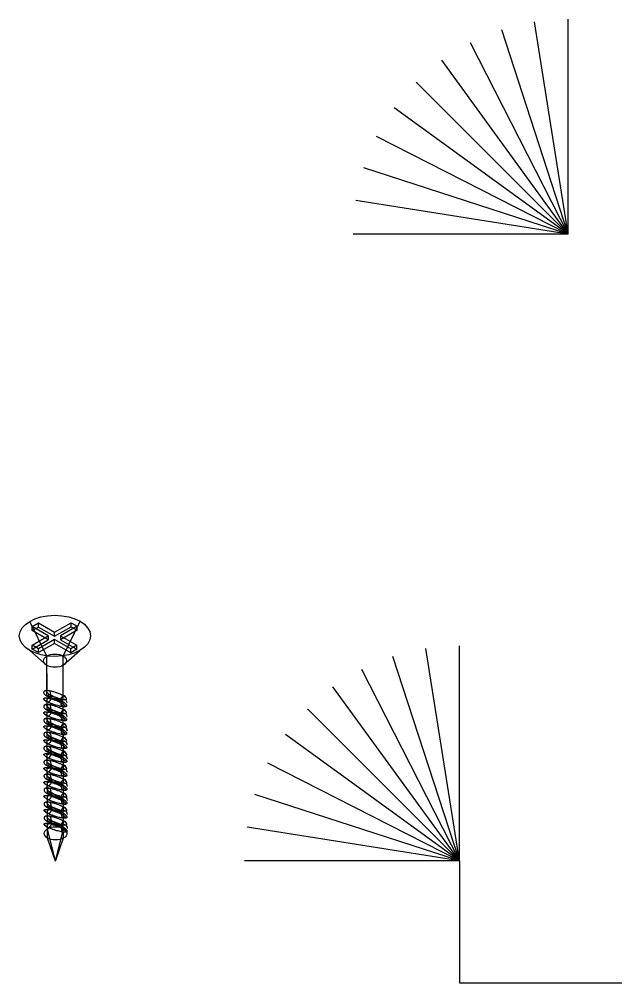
# Model space of a CAD drawing. Extents: x 43 to 924, y 60 to 624.
# Drawn here: x 574 to 924, y 60 to 620 of the extents above; entities that cross this region are included whole.
import ezdxf

# ---------------------------------------------------------------- set-up
doc = ezdxf.new("R2010")
doc.units = 0
for name, color, linetype in [('Object', 7, 'Continuous'), ('Object2', 7, 'Continuous'), ('Object3', 7, 'Continuous')]:
    doc.layers.add(name, color=color, linetype=linetype)

msp = doc.modelspace()

# ---------------------------------------------------------------- linework, layer by layer
at = {"layer": 'Object'}
for q in [(810.18, 254), (829.74, 255.54), (791.11, 249.42), (772.99, 241.91), (756.26, 231.66), (741.35, 218.92), (728.61, 204.01), (718.36, 187.28), (710.86, 169.16), (706.28, 150.09), (704.74, 130.54)]:
    msp.add_line((829.74, 130.54), q, dxfattribs=at)
msp.add_lwpolyline([(829.74, 130.54), (829.74, 59.71), (924.14, 59.71)], dxfattribs=at)
at = {"layer": 'Object2'}
for p, q in [((589.93, 249.64), (579.96, 269.79)), ((594.32, 263.44), (603.98, 269.01)), ((599.3, 249.65), (609.21, 269.82)), ((603.98, 269.01), (607.56, 266.94)), ((603.98, 266.69), (603.98, 269.01)), ((581.34, 266.77), (584.94, 268.85)), ((590.71, 261.36), (581.34, 266.77)), ((581.35, 264.44), (581.34, 266.77)), ((581.35, 264.44), (584.95, 266.52)), ((590.72, 259.03), (581.35, 264.44)), ((584.94, 268.85), (594.32, 263.44)), ((584.95, 266.52), (584.94, 268.85)), ((584.95, 266.52), (594.32, 261.11)), ((594.32, 261.11), (603.98, 266.69)), ((594.32, 261.11), (594.32, 263.44)), ((607.56, 266.94), (597.9, 261.36)), ((607.57, 264.62), (597.91, 259.04)), ((603.98, 266.69), (607.57, 264.62)), ((607.57, 264.62), (607.56, 266.94)), ((581.42, 255.99), (590.71, 261.36)), ((581.43, 253.67), (590.72, 259.03)), ((594.3, 259.28), (585.01, 253.92)), ((590.71, 261.36), (590.72, 259.03)), ((603.8, 253.8), (594.3, 259.28)), ((594.31, 256.96), (594.3, 259.28)), ((597.9, 261.36), (607.4, 255.88)), ((597.9, 261.36), (597.91, 259.04)), ((597.91, 259.04), (607.41, 253.56)), ((589.91, 244.22), (579.9, 252.9)), ((585.01, 253.92), (581.42, 255.99)), ((581.43, 253.67), (581.42, 255.99)), ((585.02, 251.6), (581.43, 253.67)), ((585.02, 251.6), (585.01, 253.92)), ((594.31, 256.96), (585.02, 251.6)), ((603.81, 251.48), (594.31, 256.96)), ((599.28, 244.24), (609.15, 252.93)), ((607.4, 255.88), (603.8, 253.8)), ((603.81, 251.48), (603.8, 253.8)), ((607.41, 253.56), (603.81, 251.48)), ((607.41, 253.56), (607.4, 255.88)), ((590, 229.53), (589.93, 249.64)), ((599.38, 226.44), (599.3, 249.65)), ((589.97, 226.34), (589.91, 244.22)), ((599.35, 224.48), (599.28, 244.24)), ((590.03, 221.43), (590.01, 225.31)), ((590, 218.24), (589.98, 223.14)), ((599.38, 216.38), (599.37, 220.16)), ((599.41, 218.41), (599.4, 222.96)), ((590.03, 210.14), (590.01, 215.04)), ((590.05, 213.33), (590.04, 217.21)), ((599.44, 210.31), (599.42, 214.86)), ((590.08, 205.23), (590.07, 209.11)), ((599.41, 208.27), (599.4, 212.06)), ((590.06, 202.03), (590.04, 206.94)), ((599.44, 200.17), (599.43, 203.96)), ((599.47, 202.21), (599.45, 206.76)), ((590.08, 193.93), (590.07, 198.84)), ((590.11, 197.13), (590.1, 201.01)), ((599.5, 194.11), (599.48, 198.66)), ((590.11, 185.83), (590.1, 190.74)), ((590.14, 189.03), (590.13, 192.91)), ((599.47, 192.07), (599.45, 195.86)), ((599.53, 186.01), (599.51, 190.56)), ((599.49, 183.97), (599.48, 187.75)), ((590.14, 177.73), (590.12, 182.64)), ((590.17, 180.93), (590.15, 184.81)), ((599.52, 175.87), (599.51, 179.65)), ((599.55, 177.91), (599.54, 182.46)), ((590.17, 169.63), (590.15, 174.54)), ((590.2, 172.83), (590.18, 176.71)), ((599.58, 169.81), (599.57, 174.36)), ((590.22, 164.72), (590.21, 168.61)), ((599.55, 167.77), (599.54, 171.55)), ((590.2, 161.53), (590.18, 166.44)), ((599.58, 159.67), (599.57, 163.45)), ((599.61, 161.71), (599.59, 166.25)), ((590.23, 153.43), (590.21, 158.33)), ((590.25, 156.62), (590.24, 160.5)), ((599.64, 153.61), (599.62, 158.15)), ((590.28, 149.25), (590.27, 152.4)), ((599.61, 151.57), (599.59, 155.35)), ((590.26, 143.84), (590.24, 150.21)), ((595.01, 130.31), (590.28, 149.25)), ((595.01, 130.31), (599.65, 149.26)), ((599.63, 143.85), (599.62, 147.25)), ((599.65, 149.26), (599.65, 150.05)), ((595.01, 130.31), (590.26, 143.84)), ((595.01, 130.31), (599.63, 143.85))]:
    msp.add_line(p, q, dxfattribs=at)
for centre, major_axis, ratio in [((594.56, 261.36), (20.69, 0.07), 0.577346), ((594.61, 246.94), (6.63, 0.02), 0.577346), ((595.15, 224.71), (4.06, -1.47), 0.200781), ((595.18, 216.61), (4.06, -1.47), 0.200781), ((595.21, 208.51), (4.06, -1.47), 0.200781), ((595.23, 200.4), (4.06, -1.47), 0.200781), ((595.26, 192.3), (4.06, -1.47), 0.200781), ((595.29, 184.2), (4.06, -1.47), 0.200781), ((595.32, 176.1), (4.06, -1.47), 0.200781), ((595.35, 168), (4.06, -1.47), 0.200781), ((595.37, 159.9), (4.06, -1.47), 0.200781), ((595.4, 151.8), (4.06, -1.47), 0.200781), ((594.96, 146.55), (6.63, 0.02), 0.577346)]:
    msp.add_ellipse(centre, major_axis=major_axis, ratio=ratio, dxfattribs=at)
for centre, major_axis, ratio, start_param, end_param in [((590.42, 227.27), (0.19, 2.3), 0.786199, 2.68918, 7.035717), ((594.38, 222.58), (6.23, -2.26), 0.200781, 6.095787, 9.508834), ((594.38, 222.58), (6.23, -2.26), 0.200781, 3.225649, 4.073137), ((595.92, 226.83), (6.23, -2.26), 0.200781, 2.271814, 4.073137), ((591.07, 225.05), (1.1, 2.03), 0.584447, 3.420875, 7.616664), ((595.92, 226.83), (6.23, -2.26), 0.200781, 4.073137, 5.396504), ((599.23, 224.36), (-1.1, -2.03), 0.584447, 2.30819, 7.367783), ((599.88, 222.15), (-0.19, -2.3), 0.786199, 1.727243, 5.705378), ((590.45, 219.17), (0.19, 2.3), 0.786199, 2.68918, 7.035717), ((595.95, 218.73), (6.23, -2.26), 0.200781, 2.271814, 4.073137), ((591.09, 216.95), (1.1, 2.03), 0.584447, 3.420875, 7.616664), ((595.95, 218.73), (6.23, -2.26), 0.200781, 4.073137, 5.396504), ((599.26, 216.26), (-1.1, -2.03), 0.584447, 2.30819, 7.367783), ((594.41, 214.48), (6.23, -2.26), 0.200781, 6.095787, 9.508834), ((594.41, 214.48), (6.23, -2.26), 0.200781, 3.225649, 4.073137), ((590.47, 211.07), (0.19, 2.3), 0.786199, 2.68918, 7.035717), ((595.98, 210.63), (6.23, -2.26), 0.200781, 2.271814, 4.073137), ((599.91, 214.05), (-0.19, -2.3), 0.786199, 1.727243, 5.705378), ((594.43, 206.38), (6.23, -2.26), 0.200781, 6.095787, 9.508834), ((594.43, 206.38), (6.23, -2.26), 0.200781, 3.225649, 4.073137), ((591.12, 208.85), (1.1, 2.03), 0.584447, 3.420875, 7.616664), ((595.98, 210.63), (6.23, -2.26), 0.200781, 4.073137, 5.396504), ((599.29, 208.16), (-1.1, -2.03), 0.584447, 2.30819, 7.367783), ((599.94, 205.94), (-0.19, -2.3), 0.786199, 1.727243, 5.705378), ((590.5, 202.97), (0.19, 2.3), 0.786199, 2.68918, 7.035717), ((596, 202.53), (6.23, -2.26), 0.200781, 2.271814, 4.073137), ((591.15, 200.75), (1.1, 2.03), 0.584447, 3.420875, 7.616664), ((596, 202.53), (6.23, -2.26), 0.200781, 4.073137, 5.396504), ((599.32, 200.06), (-1.1, -2.03), 0.584447, 2.30819, 7.367783), ((594.46, 198.28), (6.23, -2.26), 0.200781, 6.095787, 9.508834), ((594.46, 198.28), (6.23, -2.26), 0.200781, 3.225649, 4.073137), ((590.53, 194.86), (0.19, 2.3), 0.786199, 2.68918, 7.035717), ((596.03, 194.43), (6.23, -2.26), 0.200781, 2.271814, 4.073137), ((599.96, 197.84), (-0.19, -2.3), 0.786199, 1.727243, 5.705378), ((594.49, 190.18), (6.23, -2.26), 0.200781, 6.095787, 9.508834), ((594.49, 190.18), (6.23, -2.26), 0.200781, 3.225649, 4.073137), ((591.18, 192.65), (1.1, 2.03), 0.584447, 3.420875, 7.616664), ((596.03, 194.43), (6.23, -2.26), 0.200781, 4.073137, 5.396504), ((599.34, 191.96), (-1.1, -2.03), 0.584447, 2.30819, 7.367783), ((599.99, 189.74), (-0.19, -2.3), 0.786199, 1.727243, 5.705378), ((590.56, 186.76), (0.19, 2.3), 0.786199, 2.68918, 7.035717), ((596.06, 186.33), (6.23, -2.26), 0.200781, 2.271814, 4.073137), ((591.21, 184.55), (1.1, 2.03), 0.584447, 3.420875, 7.616664), ((596.06, 186.33), (6.23, -2.26), 0.200781, 4.073137, 5.396504), ((599.37, 183.86), (-1.1, -2.03), 0.584447, 2.30819, 7.367783), ((594.52, 182.08), (6.23, -2.26), 0.200781, 6.095787, 9.508834), ((594.52, 182.08), (6.23, -2.26), 0.200781, 3.225649, 4.073137), ((590.59, 178.66), (0.19, 2.3), 0.786199, 2.68918, 7.035717), ((596.09, 178.23), (6.23, -2.26), 0.200781, 2.271814, 4.073137), ((600.02, 181.64), (-0.19, -2.3), 0.786199, 1.727243, 5.705378), ((594.55, 173.98), (6.23, -2.26), 0.200781, 6.095787, 9.508834), ((594.55, 173.98), (6.23, -2.26), 0.200781, 3.225649, 4.073137), ((591.24, 176.45), (1.1, 2.03), 0.584447, 3.420875, 7.616664), ((596.09, 178.23), (6.23, -2.26), 0.200781, 4.073137, 5.396504), ((599.4, 175.76), (-1.1, -2.03), 0.584447, 2.30819, 7.367783), ((600.05, 173.54), (-0.19, -2.3), 0.786199, 1.727243, 5.705378), ((594.58, 165.87), (6.23, -2.26), 0.200781, 6.095787, 9.508834), ((590.62, 170.56), (0.19, 2.3), 0.786199, 2.68918, 7.035717), ((596.12, 170.12), (6.23, -2.26), 0.200781, 2.271814, 4.073137), ((591.26, 168.34), (1.1, 2.03), 0.584447, 3.420875, 7.616664), ((596.12, 170.12), (6.23, -2.26), 0.200781, 4.073137, 5.396504), ((599.43, 167.65), (-1.1, -2.03), 0.584447, 2.30819, 7.367783), ((594.58, 165.87), (6.23, -2.26), 0.200781, 3.225649, 4.073137), ((590.64, 162.46), (0.19, 2.3), 0.786199, 2.68918, 7.035717), ((596.15, 162.02), (6.23, -2.26), 0.200781, 2.271814, 4.073137), ((591.29, 160.24), (1.1, 2.03), 0.584447, 3.420875, 7.616664), ((600.08, 165.44), (-0.19, -2.3), 0.786199, 1.727243, 5.705378), ((594.6, 157.77), (6.23, -2.26), 0.200781, 6.095787, 9.508834), ((594.6, 157.77), (6.23, -2.26), 0.200781, 3.225649, 4.073137), ((590.67, 154.36), (0.19, 2.3), 0.786199, 2.68918, 7.035717), ((596.15, 162.02), (6.23, -2.26), 0.200781, 4.073137, 5.396504), ((599.46, 159.55), (-1.1, -2.03), 0.584447, 2.30819, 7.367783), ((600.11, 157.34), (-0.19, -2.3), 0.786199, 1.727243, 5.705378), ((594.63, 149.67), (6.23, -2.26), 0.200781, 6.095787, 9.508834), ((594.63, 149.67), (6.23, -2.26), 0.200781, 3.225649, 4.073137), ((596.17, 153.92), (6.23, -2.26), 0.200781, 2.271814, 4.073137), ((591.32, 152.14), (1.1, 2.03), 0.584447, 3.420875, 7.616664), ((596.17, 153.92), (6.23, -2.26), 0.200781, 4.073137, 5.396504), ((599.49, 151.45), (-1.1, -2.03), 0.584447, 2.30819, 7.367783), ((600.13, 149.24), (-0.19, -2.3), 0.786199, 1.727243, 5.705378)]:
    msp.add_ellipse(centre, major_axis=major_axis, ratio=ratio, start_param=start_param, end_param=end_param, dxfattribs=at)
for points in [[(595.99, 220.84), (596.69, 220.67), (597.35, 220.52), (597.94, 220.4), (598.62, 220.27), (599.22, 220.17), (599.71, 220.13), (600.27, 220.09), (600.72, 220.12), (601, 220.27), (601.21, 220.38), (601.33, 220.57), (601.33, 220.81), (601.32, 221.05), (601.19, 221.35), (600.94, 221.67), (600.7, 221.97), (600.35, 222.3), (599.91, 222.61), (599.48, 222.91), (598.96, 223.21), (598.38, 223.48), (597.79, 223.75), (597.13, 224), (596.46, 224.21), (595.78, 224.42), (595.06, 224.6), (594.37, 224.74), (593.66, 224.89), (592.95, 225.01), (592.31, 225.1), (591.63, 225.19), (591.01, 225.25), (590.47, 225.28), (589.87, 225.32), (589.37, 225.32), (588.98, 225.29), (588.55, 225.24), (588.26, 225.15), (588.13, 224.99), (588, 224.84), (588.04, 224.62), (588.25, 224.35), (588.44, 224.12), (588.77, 223.84), (589.23, 223.54), (589.62, 223.29), (590.11, 223.01), (590.67, 222.74), (591.18, 222.49), (591.76, 222.23), (592.36, 222), (592.97, 221.76), (593.62, 221.53), (594.25, 221.34), (594.84, 221.15), (595.43, 220.99), (595.99, 220.84)], [(593.26, 225.27), (592.58, 225.41), (591.9, 225.59), (591.29, 225.8), (590.68, 226), (590.12, 226.25), (589.66, 226.52), (589.18, 226.8), (588.79, 227.1), (588.52, 227.41), (588.25, 227.72), (588.09, 228.04), (588.05, 228.32), (588.01, 228.61), (588.09, 228.87), (588.28, 229.07), (588.47, 229.27), (588.77, 229.41), (589.16, 229.49), (589.56, 229.57), (590.07, 229.57), (590.64, 229.51), (591.27, 229.44), (592, 229.3), (592.78, 229.1), (593.59, 228.9), (594.49, 228.63), (595.37, 228.32), (596.16, 228.05), (596.97, 227.74), (597.7, 227.41), (598.33, 227.13), (598.93, 226.84), (599.42, 226.55), (599.88, 226.29), (600.28, 226.03), (600.57, 225.79), (600.87, 225.55), (601.08, 225.33), (601.2, 225.14), (601.32, 224.94), (601.34, 224.77), (601.27, 224.65), (601.2, 224.52), (601.01, 224.45), (600.73, 224.42), (600.42, 224.39), (599.98, 224.42), (599.44, 224.48), (598.93, 224.53), (598.31, 224.59), (597.61, 224.67), (596.91, 224.74), (596.1, 224.83), (595.27, 224.94), (594.61, 225.03), (593.92, 225.14), (593.26, 225.27)], [(593.29, 217.17), (592.6, 217.31), (591.93, 217.49), (591.32, 217.7), (590.71, 217.9), (590.15, 218.15), (589.68, 218.42), (589.21, 218.69), (588.82, 219), (588.55, 219.31), (588.28, 219.62), (588.12, 219.94), (588.08, 220.22), (588.04, 220.51), (588.12, 220.77), (588.31, 220.96), (588.5, 221.17), (588.8, 221.31), (589.18, 221.38), (589.59, 221.46), (590.1, 221.47), (590.67, 221.41), (591.3, 221.34), (592.03, 221.2), (592.81, 221), (593.62, 220.8), (594.51, 220.53), (595.4, 220.22), (596.19, 219.95), (597, 219.63), (597.73, 219.31), (598.36, 219.03), (598.95, 218.74), (599.45, 218.45), (599.91, 218.19), (600.3, 217.93), (600.6, 217.69), (600.9, 217.45), (601.11, 217.22), (601.23, 217.04), (601.35, 216.83), (601.37, 216.67), (601.3, 216.55), (601.22, 216.42), (601.04, 216.35), (600.76, 216.32), (600.45, 216.29), (600.01, 216.32), (599.47, 216.37), (598.96, 216.42), (598.34, 216.49), (597.64, 216.57), (596.94, 216.64), (596.12, 216.73), (595.29, 216.84), (594.64, 216.93), (593.95, 217.04), (593.29, 217.17)], [(596.02, 212.74), (596.71, 212.56), (597.38, 212.42), (597.97, 212.3), (598.65, 212.17), (599.24, 212.07), (599.74, 212.03), (600.3, 211.98), (600.75, 212.02), (601.03, 212.17), (601.24, 212.28), (601.36, 212.47), (601.36, 212.71), (601.35, 212.95), (601.22, 213.25), (600.97, 213.57), (600.73, 213.87), (600.38, 214.2), (599.94, 214.5), (599.51, 214.81), (598.98, 215.11), (598.4, 215.38), (597.82, 215.65), (597.16, 215.9), (596.49, 216.11), (595.81, 216.32), (595.09, 216.5), (594.4, 216.64), (593.69, 216.79), (592.98, 216.91), (592.34, 216.99), (591.66, 217.09), (591.03, 217.15), (590.49, 217.18), (589.9, 217.22), (589.39, 217.22), (589.01, 217.18), (588.58, 217.14), (588.29, 217.04), (588.16, 216.89), (588.03, 216.73), (588.06, 216.52), (588.28, 216.25), (588.46, 216.02), (588.8, 215.74), (589.25, 215.44), (589.65, 215.19), (590.14, 214.91), (590.7, 214.64), (591.21, 214.39), (591.79, 214.13), (592.39, 213.9), (593, 213.66), (593.65, 213.43), (594.28, 213.24), (594.87, 213.05), (595.46, 212.89), (596.02, 212.74)], [(593.32, 209.07), (592.63, 209.21), (591.96, 209.39), (591.35, 209.59), (590.74, 209.8), (590.18, 210.05), (589.71, 210.32), (589.24, 210.59), (588.85, 210.9), (588.58, 211.21), (588.31, 211.52), (588.15, 211.84), (588.11, 212.12), (588.07, 212.41), (588.15, 212.67), (588.34, 212.86), (588.53, 213.06), (588.83, 213.21), (589.21, 213.28), (589.62, 213.36), (590.13, 213.37), (590.7, 213.31), (591.33, 213.24), (592.06, 213.1), (592.84, 212.9), (593.65, 212.7), (594.54, 212.43), (595.43, 212.12), (596.22, 211.85), (597.03, 211.53), (597.76, 211.21), (598.39, 210.93), (598.98, 210.64), (599.48, 210.35), (599.94, 210.09), (600.33, 209.83), (600.63, 209.59), (600.93, 209.35), (601.14, 209.12), (601.26, 208.93), (601.38, 208.73), (601.4, 208.57), (601.33, 208.45), (601.25, 208.32), (601.06, 208.24), (600.79, 208.22), (600.47, 208.19), (600.04, 208.22), (599.5, 208.27), (598.99, 208.32), (598.37, 208.39), (597.67, 208.46), (596.96, 208.54), (596.15, 208.62), (595.32, 208.74), (594.66, 208.83), (593.98, 208.94), (593.32, 209.07)], [(596.05, 204.64), (596.74, 204.46), (597.41, 204.32), (598, 204.2), (598.67, 204.07), (599.27, 203.97), (599.77, 203.93), (600.33, 203.88), (600.78, 203.92), (601.06, 204.07), (601.27, 204.18), (601.39, 204.37), (601.38, 204.61), (601.38, 204.85), (601.25, 205.15), (600.99, 205.47), (600.76, 205.77), (600.41, 206.09), (599.97, 206.4), (599.54, 206.71), (599.01, 207.01), (598.43, 207.28), (597.85, 207.55), (597.19, 207.8), (596.52, 208.01), (595.83, 208.22), (595.12, 208.4), (594.43, 208.54), (593.71, 208.69), (593.01, 208.81), (592.37, 208.89), (591.69, 208.99), (591.06, 209.05), (590.52, 209.08), (589.93, 209.12), (589.42, 209.12), (589.04, 209.08), (588.61, 209.04), (588.32, 208.94), (588.19, 208.79), (588.06, 208.63), (588.09, 208.42), (588.31, 208.15), (588.49, 207.92), (588.82, 207.64), (589.28, 207.34), (589.67, 207.09), (590.17, 206.81), (590.72, 206.54), (591.24, 206.28), (591.82, 206.03), (592.41, 205.8), (593.03, 205.56), (593.68, 205.33), (594.31, 205.13), (594.9, 204.95), (595.49, 204.78), (596.05, 204.64)], [(593.35, 200.97), (592.66, 201.11), (591.98, 201.29), (591.38, 201.49), (590.76, 201.7), (590.2, 201.95), (589.74, 202.22), (589.27, 202.49), (588.88, 202.8), (588.61, 203.11), (588.34, 203.42), (588.17, 203.74), (588.14, 204.02), (588.1, 204.31), (588.18, 204.56), (588.37, 204.76), (588.56, 204.96), (588.86, 205.11), (589.24, 205.18), (589.65, 205.26), (590.16, 205.27), (590.72, 205.21), (591.36, 205.14), (592.09, 205), (592.86, 204.8), (593.68, 204.6), (594.57, 204.33), (595.46, 204.02), (596.24, 203.75), (597.05, 203.43), (597.79, 203.11), (598.42, 202.83), (599.01, 202.53), (599.51, 202.25), (599.97, 201.99), (600.36, 201.73), (600.66, 201.49), (600.96, 201.25), (601.17, 201.02), (601.28, 200.83), (601.41, 200.63), (601.43, 200.47), (601.36, 200.35), (601.28, 200.22), (601.09, 200.14), (600.82, 200.12), (600.5, 200.09), (600.07, 200.12), (599.53, 200.17), (599.02, 200.22), (598.4, 200.29), (597.7, 200.36), (596.99, 200.44), (596.18, 200.52), (595.35, 200.64), (594.69, 200.72), (594.01, 200.83), (593.35, 200.97)], [(596.07, 196.54), (596.77, 196.36), (597.43, 196.21), (598.03, 196.1), (598.7, 195.96), (599.3, 195.87), (599.8, 195.83), (600.36, 195.78), (600.8, 195.82), (601.08, 195.97), (601.3, 196.08), (601.42, 196.26), (601.41, 196.51), (601.41, 196.75), (601.28, 197.05), (601.02, 197.37), (600.79, 197.67), (600.44, 197.99), (600, 198.3), (599.57, 198.61), (599.04, 198.91), (598.46, 199.18), (597.87, 199.45), (597.22, 199.69), (596.55, 199.9), (595.86, 200.12), (595.15, 200.3), (594.45, 200.44), (593.74, 200.59), (593.04, 200.71), (592.4, 200.79), (591.72, 200.88), (591.09, 200.95), (590.55, 200.98), (589.96, 201.02), (589.45, 201.02), (589.06, 200.98), (588.64, 200.94), (588.34, 200.84), (588.21, 200.69), (588.09, 200.53), (588.12, 200.31), (588.33, 200.05), (588.52, 199.82), (588.85, 199.54), (589.31, 199.24), (589.7, 198.98), (590.2, 198.71), (590.75, 198.44), (591.27, 198.18), (591.85, 197.93), (592.44, 197.7), (593.06, 197.46), (593.7, 197.23), (594.34, 197.03), (594.93, 196.85), (595.51, 196.68), (596.07, 196.54)], [(593.38, 192.87), (592.69, 193.01), (592.01, 193.18), (591.4, 193.39), (590.79, 193.6), (590.23, 193.85), (589.77, 194.12), (589.29, 194.39), (588.91, 194.7), (588.64, 195.01), (588.36, 195.32), (588.2, 195.64), (588.16, 195.92), (588.12, 196.21), (588.21, 196.46), (588.39, 196.66), (588.58, 196.86), (588.89, 197.01), (589.27, 197.08), (589.68, 197.16), (590.18, 197.16), (590.75, 197.11), (591.39, 197.04), (592.12, 196.9), (592.89, 196.7), (593.7, 196.5), (594.6, 196.23), (595.49, 195.92), (596.27, 195.65), (597.08, 195.33), (597.82, 195.01), (598.44, 194.73), (599.04, 194.43), (599.54, 194.15), (600, 193.89), (600.39, 193.62), (600.69, 193.39), (600.98, 193.14), (601.2, 192.92), (601.31, 192.73), (601.44, 192.53), (601.46, 192.37), (601.39, 192.25), (601.31, 192.12), (601.12, 192.04), (600.85, 192.02), (600.53, 191.99), (600.09, 192.02), (599.55, 192.07), (599.05, 192.12), (598.43, 192.19), (597.73, 192.26), (597.02, 192.34), (596.21, 192.42), (595.38, 192.53), (594.72, 192.62), (594.03, 192.73), (593.38, 192.87)], [(596.1, 188.44), (596.8, 188.26), (597.46, 188.11), (598.05, 188), (598.73, 187.86), (599.33, 187.77), (599.83, 187.73), (600.38, 187.68), (600.83, 187.71), (601.11, 187.86), (601.33, 187.98), (601.44, 188.16), (601.44, 188.4), (601.44, 188.65), (601.31, 188.95), (601.05, 189.27), (600.81, 189.57), (600.46, 189.89), (600.03, 190.2), (599.6, 190.51), (599.07, 190.81), (598.49, 191.07), (597.9, 191.35), (597.25, 191.59), (596.57, 191.8), (595.89, 192.02), (595.17, 192.2), (594.48, 192.34), (593.77, 192.49), (593.07, 192.6), (592.43, 192.69), (591.75, 192.78), (591.12, 192.85), (590.58, 192.88), (589.98, 192.92), (589.48, 192.92), (589.09, 192.88), (588.67, 192.84), (588.37, 192.74), (588.24, 192.58), (588.12, 192.43), (588.15, 192.21), (588.36, 191.95), (588.55, 191.72), (588.88, 191.44), (589.34, 191.14), (589.73, 190.88), (590.23, 190.61), (590.78, 190.33), (591.3, 190.08), (591.88, 189.83), (592.47, 189.6), (593.09, 189.36), (593.73, 189.13), (594.36, 188.93), (594.95, 188.75), (595.54, 188.58), (596.1, 188.44)], [(593.4, 184.77), (592.72, 184.91), (592.04, 185.08), (591.43, 185.29), (590.82, 185.5), (590.26, 185.74), (589.8, 186.01), (589.32, 186.29), (588.93, 186.6), (588.66, 186.91), (588.39, 187.22), (588.23, 187.53), (588.19, 187.82), (588.15, 188.1), (588.24, 188.36), (588.42, 188.56), (588.61, 188.76), (588.92, 188.9), (589.3, 188.98), (589.71, 189.06), (590.21, 189.06), (590.78, 189), (591.42, 188.94), (592.14, 188.8), (592.92, 188.6), (593.73, 188.39), (594.63, 188.12), (595.51, 187.82), (596.3, 187.54), (597.11, 187.23), (597.85, 186.9), (598.47, 186.63), (599.07, 186.33), (599.57, 186.05), (600.02, 185.78), (600.42, 185.52), (600.71, 185.28), (601.01, 185.04), (601.22, 184.82), (601.34, 184.63), (601.46, 184.43), (601.48, 184.26), (601.41, 184.15), (601.34, 184.02), (601.15, 183.94), (600.88, 183.91), (600.56, 183.88), (600.12, 183.92), (599.58, 183.97), (599.07, 184.02), (598.45, 184.09), (597.75, 184.16), (597.05, 184.24), (596.24, 184.32), (595.41, 184.43), (594.75, 184.52), (594.06, 184.63), (593.4, 184.77)], [(596.13, 180.34), (596.83, 180.16), (597.49, 180.01), (598.08, 179.9), (598.76, 179.76), (599.36, 179.66), (599.86, 179.62), (600.41, 179.58), (600.86, 179.61), (601.14, 179.76), (601.35, 179.88), (601.47, 180.06), (601.47, 180.3), (601.46, 180.54), (601.33, 180.85), (601.08, 181.17), (600.84, 181.47), (600.49, 181.79), (600.05, 182.1), (599.62, 182.4), (599.1, 182.7), (598.52, 182.97), (597.93, 183.25), (597.27, 183.49), (596.6, 183.7), (595.92, 183.91), (595.2, 184.09), (594.51, 184.24), (593.8, 184.39), (593.1, 184.5), (592.45, 184.59), (591.78, 184.68), (591.15, 184.74), (590.61, 184.78), (590.01, 184.82), (589.51, 184.82), (589.12, 184.78), (588.7, 184.74), (588.4, 184.64), (588.27, 184.48), (588.14, 184.33), (588.18, 184.11), (588.39, 183.85), (588.58, 183.61), (588.91, 183.34), (589.37, 183.04), (589.76, 182.78), (590.26, 182.5), (590.81, 182.23), (591.32, 181.98), (591.9, 181.73), (592.5, 181.5), (593.11, 181.25), (593.76, 181.03), (594.39, 180.83), (594.98, 180.65), (595.57, 180.48), (596.13, 180.34)], [(593.43, 176.67), (592.74, 176.81), (592.07, 176.98), (591.46, 177.19), (590.85, 177.4), (590.29, 177.64), (589.82, 177.91), (589.35, 178.19), (588.96, 178.5), (588.69, 178.8), (588.42, 179.11), (588.26, 179.43), (588.22, 179.72), (588.18, 180), (588.26, 180.26), (588.45, 180.46), (588.64, 180.66), (588.94, 180.8), (589.32, 180.88), (589.73, 180.96), (590.24, 180.96), (590.81, 180.9), (591.44, 180.84), (592.17, 180.69), (592.95, 180.5), (593.76, 180.29), (594.65, 180.02), (595.54, 179.72), (596.33, 179.44), (597.14, 179.13), (597.87, 178.8), (598.5, 178.53), (599.09, 178.23), (599.59, 177.95), (600.05, 177.68), (600.45, 177.42), (600.74, 177.18), (601.04, 176.94), (601.25, 176.72), (601.37, 176.53), (601.49, 176.33), (601.51, 176.16), (601.44, 176.04), (601.36, 175.91), (601.18, 175.84), (600.9, 175.81), (600.59, 175.78), (600.15, 175.82), (599.61, 175.87), (599.1, 175.92), (598.48, 175.99), (597.78, 176.06), (597.08, 176.13), (596.27, 176.22), (595.43, 176.33), (594.78, 176.42), (594.09, 176.53), (593.43, 176.67)], [(596.16, 172.24), (596.85, 172.06), (597.52, 171.91), (598.11, 171.79), (598.79, 171.66), (599.39, 171.56), (599.88, 171.52), (600.44, 171.48), (600.89, 171.51), (601.17, 171.66), (601.38, 171.78), (601.5, 171.96), (601.5, 172.2), (601.49, 172.44), (601.36, 172.75), (601.11, 173.07), (600.87, 173.37), (600.52, 173.69), (600.08, 174), (599.65, 174.3), (599.12, 174.6), (598.55, 174.87), (597.96, 175.14), (597.3, 175.39), (596.63, 175.6), (595.95, 175.81), (595.23, 175.99), (594.54, 176.14), (593.83, 176.29), (593.12, 176.4), (592.48, 176.49), (591.8, 176.58), (591.18, 176.64), (590.64, 176.68), (590.04, 176.71), (589.54, 176.72), (589.15, 176.68), (588.72, 176.64), (588.43, 176.54), (588.3, 176.38), (588.17, 176.23), (588.2, 176.01), (588.42, 175.74), (588.6, 175.51), (588.94, 175.23), (589.39, 174.94), (589.79, 174.68), (590.28, 174.4), (590.84, 174.13), (591.35, 173.88), (591.93, 173.63), (592.53, 173.39), (593.14, 173.15), (593.79, 172.93), (594.42, 172.73), (595.01, 172.54), (595.6, 172.38), (596.16, 172.24)], [(596.19, 164.14), (596.88, 163.96), (597.55, 163.81), (598.14, 163.69), (598.81, 163.56), (599.41, 163.46), (599.91, 163.42), (600.47, 163.38), (600.92, 163.41), (601.2, 163.56), (601.41, 163.68), (601.53, 163.86), (601.52, 164.1), (601.52, 164.34), (601.39, 164.64), (601.14, 164.97), (600.9, 165.27), (600.55, 165.59), (600.11, 165.9), (599.68, 166.2), (599.15, 166.5), (598.57, 166.77), (597.99, 167.04), (597.33, 167.29), (596.66, 167.5), (595.98, 167.71), (595.26, 167.89), (594.57, 168.04), (593.85, 168.19), (593.15, 168.3), (592.51, 168.39), (591.83, 168.48), (591.2, 168.54), (590.66, 168.58), (590.07, 168.61), (589.56, 168.62), (589.18, 168.58), (588.75, 168.53), (588.46, 168.44), (588.33, 168.28), (588.2, 168.13), (588.23, 167.91), (588.45, 167.64), (588.63, 167.41), (588.97, 167.13), (589.42, 166.83), (589.82, 166.58), (590.31, 166.3), (590.87, 166.03), (591.38, 165.78), (591.96, 165.53), (592.56, 165.29), (593.17, 165.05), (593.82, 164.83), (594.45, 164.63), (595.04, 164.44), (595.63, 164.28), (596.19, 164.14)], [(593.46, 168.56), (592.77, 168.71), (592.1, 168.88), (591.49, 169.09), (590.88, 169.3), (590.32, 169.54), (589.85, 169.81), (589.38, 170.09), (588.99, 170.4), (588.72, 170.7), (588.45, 171.01), (588.29, 171.33), (588.25, 171.62), (588.21, 171.9), (588.29, 172.16), (588.48, 172.36), (588.67, 172.56), (588.97, 172.7), (589.35, 172.78), (589.76, 172.86), (590.27, 172.86), (590.84, 172.8), (591.47, 172.74), (592.2, 172.59), (592.98, 172.4), (593.79, 172.19), (594.68, 171.92), (595.57, 171.61), (596.36, 171.34), (597.17, 171.03), (597.9, 170.7), (598.53, 170.42), (599.12, 170.13), (599.62, 169.84), (600.08, 169.58), (600.47, 169.32), (600.77, 169.08), (601.07, 168.84), (601.28, 168.62), (601.4, 168.43), (601.52, 168.23), (601.54, 168.06), (601.47, 167.94), (601.39, 167.81), (601.2, 167.74), (600.93, 167.71), (600.62, 167.68), (600.18, 167.71), (599.64, 167.77), (599.13, 167.82), (598.51, 167.88), (597.81, 167.96), (597.11, 168.03), (596.29, 168.12), (595.46, 168.23), (594.81, 168.32), (594.12, 168.43), (593.46, 168.56)], [(593.49, 160.46), (592.8, 160.61), (592.12, 160.78), (591.52, 160.99), (590.9, 161.2), (590.34, 161.44), (589.88, 161.71), (589.41, 161.99), (589.02, 162.29), (588.75, 162.6), (588.48, 162.91), (588.32, 163.23), (588.28, 163.51), (588.24, 163.8), (588.32, 164.06), (588.51, 164.26), (588.7, 164.46), (589, 164.6), (589.38, 164.68), (589.79, 164.76), (590.3, 164.76), (590.87, 164.7), (591.5, 164.64), (592.23, 164.49), (593.01, 164.3), (593.82, 164.09), (594.71, 163.82), (595.6, 163.51), (596.39, 163.24), (597.19, 162.93), (597.93, 162.6), (598.56, 162.32), (599.15, 162.03), (599.65, 161.74), (600.11, 161.48), (600.5, 161.22), (600.8, 160.98), (601.1, 160.74), (601.31, 160.52), (601.42, 160.33), (601.55, 160.13), (601.57, 159.96), (601.5, 159.84), (601.42, 159.71), (601.23, 159.64), (600.96, 159.61), (600.64, 159.58), (600.21, 159.61), (599.67, 159.67), (599.16, 159.72), (598.54, 159.78), (597.84, 159.86), (597.13, 159.93), (596.32, 160.02), (595.49, 160.13), (594.83, 160.22), (594.15, 160.33), (593.49, 160.46)], [(596.21, 156.03), (596.91, 155.86), (597.57, 155.71), (598.17, 155.59), (598.84, 155.46), (599.44, 155.36), (599.94, 155.32), (600.5, 155.28), (600.95, 155.31), (601.22, 155.46), (601.44, 155.57), (601.56, 155.76), (601.55, 156), (601.55, 156.24), (601.42, 156.54), (601.16, 156.86), (600.93, 157.16), (600.58, 157.49), (600.14, 157.8), (599.71, 158.1), (599.18, 158.4), (598.6, 158.67), (598.02, 158.94), (597.36, 159.19), (596.69, 159.4), (596, 159.61), (595.29, 159.79), (594.59, 159.94), (593.88, 160.08), (593.18, 160.2), (592.54, 160.29), (591.86, 160.38), (591.23, 160.44), (590.69, 160.47), (590.1, 160.51), (589.59, 160.52), (589.2, 160.48), (588.78, 160.43), (588.48, 160.34), (588.36, 160.18), (588.23, 160.03), (588.26, 159.81), (588.47, 159.54), (588.66, 159.31), (588.99, 159.03), (589.45, 158.73), (589.84, 158.48), (590.34, 158.2), (590.89, 157.93), (591.41, 157.68), (591.99, 157.42), (592.58, 157.19), (593.2, 156.95), (593.84, 156.73), (594.48, 156.53), (595.07, 156.34), (595.66, 156.18), (596.21, 156.03)], [(596.24, 147.93), (596.94, 147.76), (597.6, 147.61), (598.2, 147.49), (598.87, 147.36), (599.47, 147.26), (599.97, 147.22), (600.53, 147.18), (600.97, 147.21), (601.25, 147.36), (601.47, 147.47), (601.59, 147.66), (601.58, 147.9), (601.58, 148.14), (601.45, 148.44), (601.19, 148.76), (600.96, 149.06), (600.6, 149.39), (600.17, 149.7), (599.74, 150), (599.21, 150.3), (598.63, 150.57), (598.04, 150.84), (597.39, 151.09), (596.72, 151.3), (596.03, 151.51), (595.31, 151.69), (594.62, 151.83), (593.91, 151.98), (593.21, 152.1), (592.57, 152.19), (591.89, 152.28), (591.26, 152.34), (590.72, 152.37), (590.13, 152.41), (589.62, 152.41), (589.23, 152.38), (588.81, 152.33), (588.51, 152.24), (588.38, 152.08), (588.26, 151.92), (588.29, 151.71), (588.5, 151.44), (588.69, 151.21), (589.02, 150.93), (589.48, 150.63), (589.87, 150.38), (590.37, 150.1), (590.92, 149.83), (591.44, 149.58), (592.02, 149.32), (592.61, 149.09), (593.23, 148.85), (593.87, 148.62), (594.51, 148.43), (595.1, 148.24), (595.68, 148.08), (596.24, 147.93)], [(593.52, 152.36), (592.83, 152.5), (592.15, 152.68), (591.54, 152.89), (590.93, 153.09), (590.37, 153.34), (589.91, 153.61), (589.43, 153.89), (589.05, 154.19), (588.78, 154.5), (588.5, 154.81), (588.34, 155.13), (588.31, 155.41), (588.27, 155.7), (588.35, 155.96), (588.53, 156.15), (588.72, 156.36), (589.03, 156.5), (589.41, 156.57), (589.82, 156.65), (590.33, 156.66), (590.89, 156.6), (591.53, 156.53), (592.26, 156.39), (593.03, 156.19), (593.85, 155.99), (594.74, 155.72), (595.63, 155.41), (596.41, 155.14), (597.22, 154.83), (597.96, 154.5), (598.59, 154.22), (599.18, 153.93), (599.68, 153.64), (600.14, 153.38), (600.53, 153.12), (600.83, 152.88), (601.13, 152.64), (601.34, 152.42), (601.45, 152.23), (601.58, 152.03), (601.6, 151.86), (601.53, 151.74), (601.45, 151.61), (601.26, 151.54), (600.99, 151.51), (600.67, 151.48), (600.24, 151.51), (599.7, 151.57), (599.19, 151.61), (598.57, 151.68), (597.87, 151.76), (597.16, 151.83), (596.35, 151.92), (595.52, 152.03), (594.86, 152.12), (594.18, 152.23), (593.52, 152.36)]]:
    msp.add_open_spline(points, degree=3, dxfattribs=at)
at = {"layer": 'Object3'}
for q in [(873.45, 618.31), (893.01, 619.85), (854.38, 613.73), (836.26, 606.22), (819.53, 595.98), (804.62, 583.24), (791.88, 568.32), (781.63, 551.6), (774.13, 533.48), (769.55, 514.4), (768.01, 494.85)]:
    msp.add_line((893.01, 494.85), q, dxfattribs=at)

doc.saveas('drawing.dxf')
